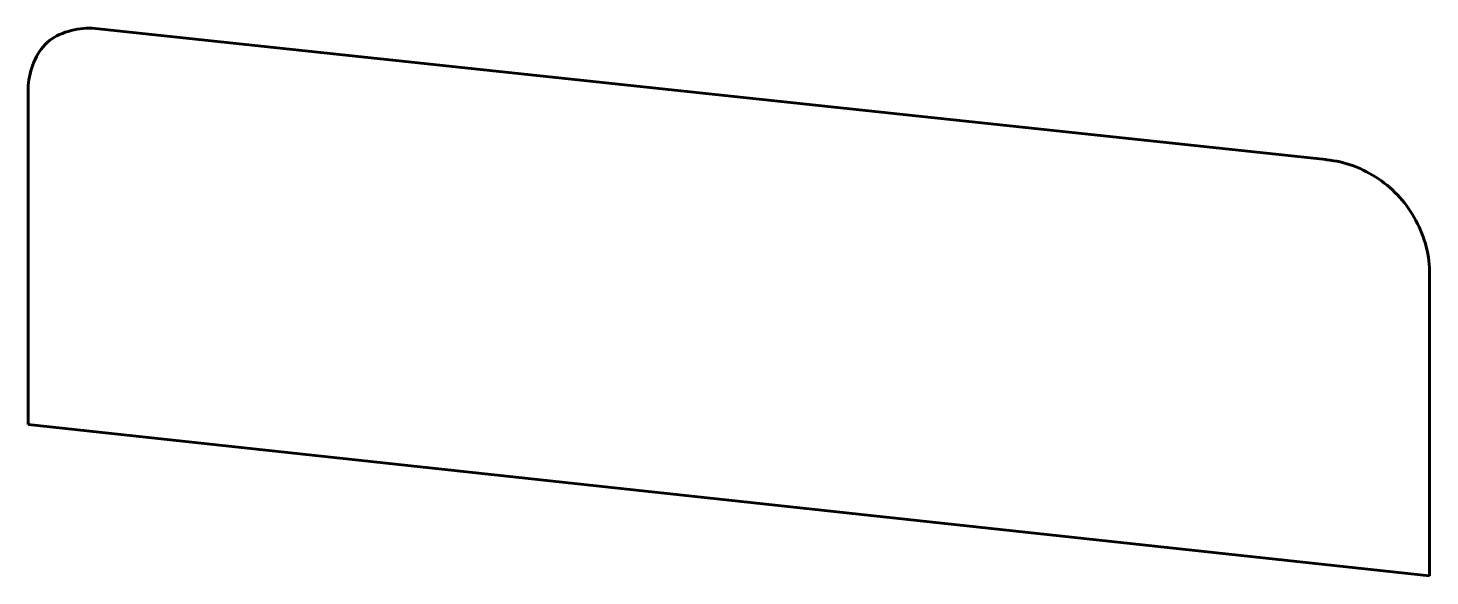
# Model space of a CAD drawing. Header units: millimetres. Extents: x -19.3 to 4.9, y 381 to 390.5.
import ezdxf

# ---------------------------------------------------------------- set-up
doc = ezdxf.new("R2010")
doc.units = ezdxf.units.MM
doc.linetypes.add('K5LT_BASIC', pattern=[0])

msp = doc.modelspace()

# ---------------------------------------------------------------- linework, layer by layer
at = {"color": 150, "linetype": 'K5LT_BASIC', "lineweight": 60, "true_color": 0x0080ff}
for p, q in [((-19.266, 383.626), (-19.266, 389.477)), ((4.924, 386.209), (4.924, 381.008)), ((-19.266, 383.626), (4.924, 381.008))]:
    msp.add_line(p, q, dxfattribs=at)
msp.add_lwpolyline([(-18.16, 390.471), (3.136, 388.198), (3.145, 388.195)], dxfattribs=at)
for points, knots in [([(-18.16, 390.471), (-18.431, 390.47), (-19.035, 390.333), (-19.236, 389.747), (-19.266, 389.477)], [0, 0, 0, 0, 0.814225, 1.62845, 1.62845, 1.62845, 1.62845]), ([(4.924, 386.209), (4.931, 386.531), (4.758, 387.187), (4.094, 387.927), (3.463, 388.168), (3.145, 388.195)], [0, 0, 0, 0, 0.966667, 1.933336, 2.890823, 2.890823, 2.890823, 2.890823])]:
    msp.add_open_spline(points, degree=3, knots=knots, dxfattribs=at)

doc.saveas('drawing.dxf')
